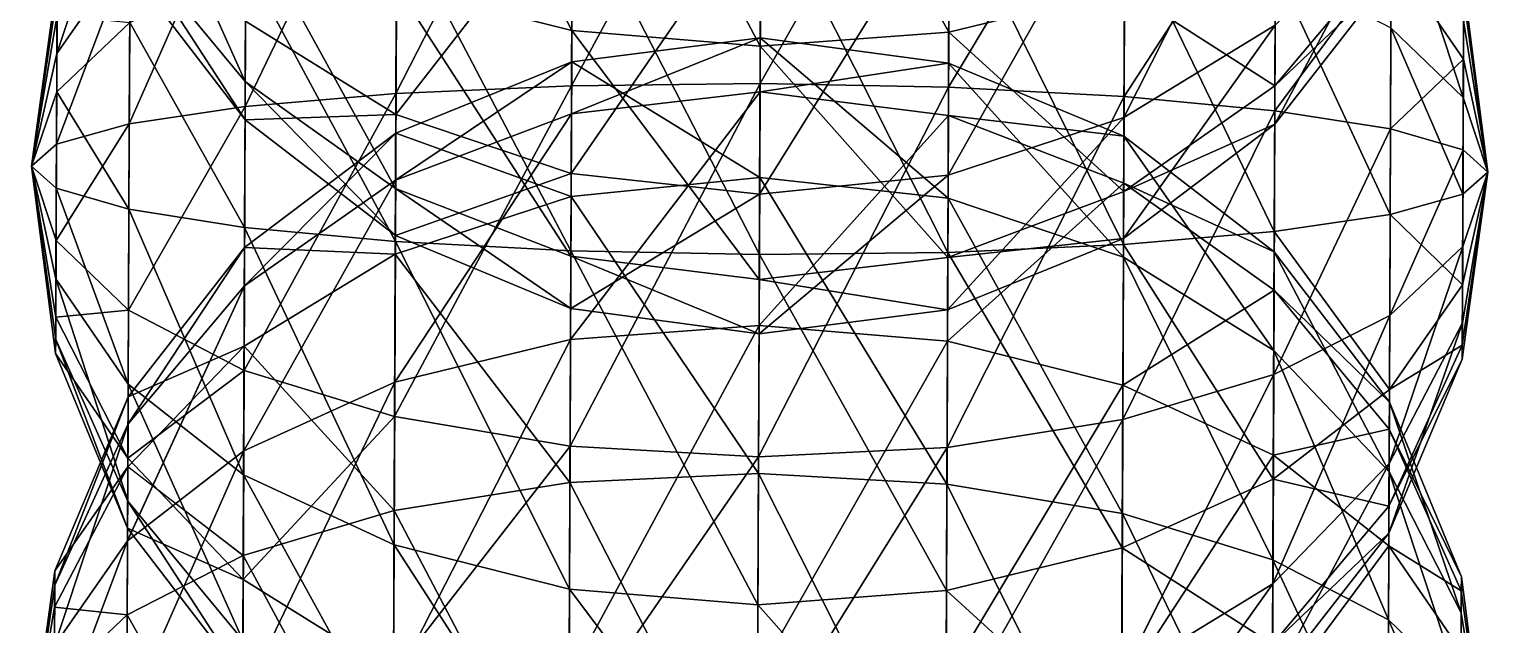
# Model space of a CAD drawing. Header units: metres. Extents: x -322 to 100, y -423 to 142.
# Drawn here: x 38.6 to 98.7, y -219.5 to -195 of the extents above; entities that cross this region are included whole.
import ezdxf

# ---------------------------------------------------------------- set-up
doc = ezdxf.new("R2010")
doc.units = ezdxf.units.M

msp = doc.modelspace()

# ---------------------------------------------------------------- linework, layer by layer
for points in [[(60.963097, -195.0545, -552.4408), (53.73506, -193.23224, -550.03906), (53.786163, -180.74011, -555.02), (53.786263, -180.74, -555.0199)], [(60.963097, -195.0545, -552.4408), (53.786163, -180.74011, -555.02), (61.020092, -181.12135, -557.9963), (61.02019, -181.12125, -557.99615)], [(68.725105, -195.69772, -553.25995), (60.963097, -195.0545, -552.4408), (61.020092, -181.12135, -557.9963), (61.02019, -181.12125, -557.99615)], [(68.725105, -195.69772, -553.25995), (61.020092, -181.12135, -557.9963), (68.78411, -181.27306, -559.0115), (68.78421, -181.27295, -559.01135)], [(76.49211, -195.11804, -552.4408), (68.725105, -195.69772, -553.25995), (68.78411, -181.27306, -559.0115), (68.78421, -181.27295, -559.01135)], [(76.49211, -195.11804, -552.4408), (68.78411, -181.27306, -559.0115), (76.5491, -181.18488, -557.9963), (76.5492, -181.18477, -557.99615)], [(83.73482, -193.35495, -550.03906), (76.49211, -195.11804, -552.4408), (76.5491, -181.18488, -557.9963), (76.5492, -181.18477, -557.99615)], [(68.77779, -182.81577, -937.23145), (61.010773, -183.39545, -938.0506), (60.953777, -197.32861, -932.4951), (60.953876, -197.3285, -932.495)], [(68.77779, -182.81577, -937.23145), (60.953777, -197.32861, -932.4951), (68.71877, -197.24043, -931.4799), (68.71887, -197.24033, -931.4798)], [(76.53979, -183.45898, -938.0506), (68.77779, -182.81577, -937.23145), (68.71877, -197.24043, -931.4799), (68.71887, -197.24033, -931.4798)], [(61.010773, -183.39545, -938.0506), (53.768074, -185.15854, -940.45233), (53.716972, -197.65067, -935.47144), (53.71707, -197.65056, -935.4713)], [(61.010773, -183.39545, -938.0506), (53.716972, -197.65067, -935.47144), (60.953777, -197.32861, -932.4951), (60.953876, -197.3285, -932.495)], [(76.53979, -183.45898, -938.0506), (68.71877, -197.24043, -931.4799), (76.48279, -197.39214, -932.4951), (76.48289, -197.39203, -932.495)], [(83.76782, -185.28125, -940.45233), (76.53979, -183.45898, -938.0506), (76.48279, -197.39214, -932.4951), (76.48289, -197.39203, -932.495)], [(53.768074, -185.15854, -940.45233), (47.543255, -187.98486, -944.27295), (47.501534, -198.18465, -940.20605), (47.501633, -198.18454, -940.20593)], [(53.768074, -185.15854, -940.45233), (47.501534, -198.18465, -940.20605), (53.716972, -197.65067, -935.47144), (53.71707, -197.65056, -935.4713)], [(83.76782, -185.28125, -940.45233), (76.48279, -197.39214, -932.4951), (83.71672, -197.77339, -935.47144), (83.71682, -197.77328, -935.4713)], [(89.96931, -188.15842, -944.27295), (83.76782, -185.28125, -940.45233), (83.71672, -197.77339, -935.47144), (83.71682, -197.77328, -935.4713)], [(89.977264, -186.21753, -509.7299), (83.75641, -188.07495, -505.34988), (83.71322, -198.6346, -513.67804), (83.71332, -198.63449, -513.6779)], [(89.977264, -186.21753, -509.7299), (83.71322, -198.6346, -513.67804), (89.94199, -194.83945, -516.5298), (89.94209, -194.83934, -516.52966)], [(42.780205, -186.87361, -955.34875), (39.756023, -193.50856, -958.20624), (39.745842, -195.99748, -955.05035), (39.74594, -195.99738, -955.05023)], [(42.780205, -186.87361, -955.34875), (39.745842, -195.99748, -955.05035), (42.760536, -191.68182, -949.2521), (42.760635, -191.68172, -949.25195)], [(47.50576, -197.1549, -537.59644), (42.76159, -191.42732, -535.14264), (42.781258, -186.61911, -541.2393), (42.781357, -186.619, -541.2392)], [(47.50576, -197.1549, -537.59644), (42.781258, -186.61911, -541.2393), (47.533577, -190.35507, -546.21844), (47.533676, -190.35497, -546.2183)], [(47.543255, -187.98486, -944.27295), (42.760536, -191.68182, -949.2521), (42.731033, -198.89417, -946.37634), (42.731133, -198.89406, -946.3762)], [(47.543255, -187.98486, -944.27295), (42.731033, -198.89417, -946.37634), (47.501534, -198.18465, -940.20605), (47.501633, -198.18454, -940.20593)], [(53.75666, -187.95224, -505.34988), (47.51594, -194.6659, -516.5298), (53.713467, -198.51189, -513.67804), (53.713566, -198.51178, -513.6779)], [(60.987186, -189.16544, -502.5965), (53.75666, -187.95224, -505.34988), (53.713467, -198.51189, -513.67804), (53.713566, -198.51178, -513.6779)], [(83.75641, -188.07495, -505.34988), (76.5162, -189.22896, -502.5965), (76.46802, -201.00671, -511.8853), (76.46812, -201.0066, -511.88522)], [(83.75641, -188.07495, -505.34988), (76.46802, -201.00671, -511.8853), (83.71322, -198.6346, -513.67804), (83.71332, -198.63449, -513.6779)], [(89.96931, -188.15842, -944.27295), (83.71672, -197.77339, -935.47144), (89.92758, -198.3582, -940.20605), (89.92768, -198.3581, -940.20593)], [(94.72163, -191.89438, -949.2521), (89.96931, -188.15842, -944.27295), (89.92758, -198.3582, -940.20605), (89.92768, -198.3581, -940.20593)], [(60.987186, -189.16544, -502.5965), (53.713467, -198.51189, -513.67804), (60.939007, -200.94319, -511.8853), (60.939106, -200.94308, -511.88522)], [(60.92596, -204.12874, -990.0503), (53.746475, -190.43854, -985.1415), (60.986683, -189.28453, -987.8949), (60.986782, -189.28442, -987.8948)], [(68.68998, -204.28044, -991.0655), (60.92596, -204.12874, -990.0503), (60.986683, -189.28453, -987.8949), (60.986782, -189.28442, -987.8948)], [(68.750046, -189.6009, -501.65738), (60.987186, -189.16544, -502.5965), (60.939007, -200.94319, -511.8853), (60.939106, -200.94308, -511.88522)], [(68.68998, -204.28044, -991.0655), (60.986683, -189.28453, -987.8949), (68.752846, -188.91258, -988.83405), (68.752945, -188.91248, -988.8339)], [(76.45497, -204.19226, -990.0503), (68.68998, -204.28044, -991.0655), (68.752846, -188.91258, -988.83405), (68.752945, -188.91248, -988.8339)], [(76.5162, -189.22896, -502.5965), (68.750046, -189.6009, -501.65738), (68.700165, -201.79414, -511.27386), (68.700264, -201.79404, -511.27377)], [(76.5162, -189.22896, -502.5965), (68.700165, -201.79414, -511.27386), (76.46802, -201.00671, -511.8853), (76.46812, -201.0066, -511.88522)], [(76.45497, -204.19226, -990.0503), (68.752846, -188.91258, -988.83405), (76.51569, -189.34805, -987.8949), (76.51579, -189.34795, -987.8948)], [(97.69445, -197.81253, -968.4061), (94.70915, -194.9428, -975.05334), (94.73409, -188.84618, -970.2451), (94.73419, -188.84607, -970.245)], [(97.69445, -197.81253, -968.4061), (94.73409, -188.84618, -970.2451), (97.70736, -194.65668, -965.9172), (97.70746, -194.65657, -965.91705)], [(68.750046, -189.6009, -501.65738), (60.939007, -200.94319, -511.8853), (68.700165, -201.79414, -511.27386), (68.700264, -201.79404, -511.27377)], [(83.69179, -203.87021, -987.074), (76.45497, -204.19226, -990.0503), (76.51569, -189.34805, -987.8949), (76.51579, -189.34795, -987.8948)], [(83.69179, -203.87021, -987.074), (76.51569, -189.34805, -987.8949), (83.74622, -190.56126, -985.1415), (83.74632, -190.56116, -985.14136)], [(94.72988, -189.87987, -520.2463), (89.94199, -194.83945, -516.5298), (89.925354, -198.90633, -526.7297), (89.92545, -198.90622, -526.72955)], [(94.72988, -189.87987, -520.2463), (89.925354, -198.90633, -526.7297), (94.71812, -192.7556, -527.4587), (94.718216, -192.7555, -527.45856)], [(53.700996, -201.56029, -539.4793), (47.50576, -197.1549, -537.59644), (47.533577, -190.35507, -546.21844), (47.533676, -190.35497, -546.2183)], [(53.69203, -203.7475, -987.074), (47.52562, -192.29596, -980.7615), (53.746475, -190.43854, -985.1415), (53.746574, -190.43843, -985.14136)], [(53.700996, -201.56029, -539.4793), (47.533577, -190.35507, -546.21844), (53.73506, -193.23224, -550.03906), (53.73516, -193.23213, -550.03894)], [(60.92596, -204.12874, -990.0503), (53.69203, -203.7475, -987.074), (53.746475, -190.43854, -985.1415), (53.746574, -190.43843, -985.14136)], [(89.90722, -203.33623, -982.33936), (83.69179, -203.87021, -987.074), (83.74622, -190.56126, -985.1415), (83.74632, -190.56116, -985.14136)], [(89.931816, -197.32846, -537.59644), (83.73482, -193.35495, -550.03906), (89.959625, -190.52863, -546.21844), (89.959724, -190.52852, -546.2183)], [(89.90722, -203.33623, -982.33936), (83.74622, -190.56126, -985.1415), (89.951675, -192.46951, -980.7615), (89.951775, -192.4694, -980.76135)], [(94.72268, -191.63988, -535.14264), (89.931816, -197.32846, -537.59644), (89.959625, -190.52863, -546.21844), (89.959724, -190.52852, -546.2183)], [(42.760536, -191.68182, -949.2521), (39.745842, -195.99748, -955.05035), (39.73057, -199.73085, -953.56177), (39.73067, -199.73074, -953.56165)], [(42.760536, -191.68182, -949.2521), (39.73057, -199.73085, -953.56177), (42.731033, -198.89417, -946.37634), (42.731133, -198.89406, -946.3762)], [(47.499306, -198.73277, -526.7297), (42.757027, -192.54303, -527.4587), (42.76159, -191.42732, -535.14264), (42.76169, -191.42722, -535.1425)], [(47.499306, -198.73277, -526.7297), (42.76159, -191.42732, -535.14264), (47.50576, -197.1549, -537.59644), (47.50586, -197.1548, -537.5963)], [(94.71812, -192.7556, -527.4587), (89.931816, -197.32846, -537.59644), (94.72268, -191.63988, -535.14264), (94.72278, -191.63977, -535.1425)], [(47.48117, -203.16267, -982.33936), (42.748062, -194.73024, -975.05334), (47.52562, -192.29596, -980.7615), (47.52572, -192.29585, -980.76135)], [(53.69203, -203.7475, -987.074), (47.48117, -203.16267, -982.33936), (47.52562, -192.29596, -980.7615), (47.52572, -192.29585, -980.76135)], [(94.72163, -191.89438, -949.2521), (89.92758, -198.3582, -940.20605), (94.69212, -199.10672, -946.37634), (94.69222, -199.10661, -946.3762)], [(97.700905, -196.23454, -955.05035), (94.72163, -191.89438, -949.2521), (94.69212, -199.10672, -946.37634), (94.69222, -199.10661, -946.3762)], [(97.71109, -193.74564, -958.20624), (94.72163, -191.89438, -949.2521), (97.700905, -196.23454, -955.05035), (97.701004, -196.23444, -955.05023)], [(47.51594, -194.6659, -516.5298), (42.757027, -192.54303, -527.4587), (47.499306, -198.73277, -526.7297), (47.499405, -198.73267, -526.72955)], [(94.67772, -202.62671, -976.16907), (89.90722, -203.33623, -982.33936), (89.951675, -192.46951, -980.7615), (89.951775, -192.4694, -980.76135)], [(94.71812, -192.7556, -527.4587), (89.925354, -198.90633, -526.7297), (89.931816, -197.32846, -537.59644), (89.931915, -197.32835, -537.5963)], [(94.67772, -202.62671, -976.16907), (89.951675, -192.46951, -980.7615), (94.70915, -194.9428, -975.05334), (94.70925, -194.94269, -975.0532)], [(39.752296, -194.41962, -965.9172), (38.704628, -200.63773, -961.2727), (39.758385, -192.93103, -962.1838), (39.758484, -192.93092, -962.18365)], [(39.758385, -192.93103, -962.1838), (38.704628, -200.63773, -961.2727), (39.756023, -193.50856, -958.20624), (39.756123, -193.50845, -958.2061)], [(39.756023, -193.50856, -958.20624), (38.704628, -200.63773, -961.2727), (39.745842, -195.99748, -955.05035), (39.74594, -195.99738, -955.05023)], [(60.9251, -204.34325, -540.66296), (53.700996, -201.56029, -539.4793), (53.73506, -193.23224, -550.03906), (53.73516, -193.23213, -550.03894)], [(60.9251, -204.34325, -540.66296), (53.73506, -193.23224, -550.03906), (60.963097, -195.0545, -552.4408), (60.963196, -195.0544, -552.4407)], [(83.700745, -201.68301, -539.4793), (76.49211, -195.11804, -552.4408), (83.73482, -193.35495, -550.03906), (83.73492, -193.35484, -550.03894)], [(89.931816, -197.32846, -537.59644), (83.700745, -201.68301, -539.4793), (83.73482, -193.35495, -550.03906), (83.73492, -193.35484, -550.03894)], [(98.704124, -200.88315, -961.2727), (97.70736, -194.65668, -965.9172), (97.71345, -193.16809, -962.1838), (97.71355, -193.16798, -962.18365)], [(98.704124, -200.88315, -961.2727), (97.71345, -193.16809, -962.1838), (97.71109, -193.74564, -958.20624), (97.71119, -193.74553, -958.2061)], [(98.704124, -200.88315, -961.2727), (97.71109, -193.74564, -958.20624), (97.700905, -196.23454, -955.05035), (97.701004, -196.23444, -955.05023)], [(39.739388, -197.57545, -968.4061), (38.704628, -200.63773, -961.2727), (39.752296, -194.41962, -965.9172), (39.752396, -194.41951, -965.91705)], [(42.748062, -194.73024, -975.05334), (39.739388, -197.57545, -968.4061), (39.752296, -194.41962, -965.9172), (39.752396, -194.41951, -965.91705)], [(53.713467, -198.51189, -513.67804), (47.51594, -194.6659, -516.5298), (47.499306, -198.73277, -526.7297), (47.499405, -198.73267, -526.72955)], [(98.704124, -200.88315, -961.2727), (97.69445, -197.81253, -968.4061), (97.70736, -194.65668, -965.9172), (97.70746, -194.65657, -965.91705)], [(97.70736, -194.65668, -965.9172), (97.70736, -194.65668, -965.9172), (97.69445, -197.81253, -968.4061), (97.69455, -197.81242, -968.406)], [(42.71663, -202.41415, -976.16907), (39.739388, -197.57545, -968.4061), (42.748062, -194.73024, -975.05334), (42.74816, -194.73013, -975.0532)], [(47.48117, -203.16267, -982.33936), (42.71663, -202.41415, -976.16907), (42.748062, -194.73024, -975.05334), (42.74816, -194.73013, -975.0532)], [(68.68577, -205.31413, -541.06665), (60.9251, -204.34325, -540.66296), (60.963097, -195.0545, -552.4408), (60.963196, -195.0544, -552.4407)], [(68.68577, -205.31413, -541.06665), (60.963097, -195.0545, -552.4408), (68.725105, -195.69772, -553.25995), (68.725204, -195.69762, -553.2598)], [(76.45412, -204.40677, -540.66296), (68.725105, -195.69772, -553.25995), (76.49211, -195.11804, -552.4408), (76.49221, -195.11794, -552.4407)], [(83.700745, -201.68301, -539.4793), (76.45412, -204.40677, -540.66296), (76.49211, -195.11804, -552.4408), (76.49221, -195.11794, -552.4407)], [(89.94199, -194.83945, -516.5298), (83.71322, -198.6346, -513.67804), (83.69284, -203.6155, -526.1702), (83.69294, -203.61539, -526.1701)], [(89.94199, -194.83945, -516.5298), (83.69284, -203.6155, -526.1702), (89.925354, -198.90633, -526.7297), (89.92545, -198.90622, -526.72955)], [(97.67818, -201.79002, -968.98364), (94.67772, -202.62671, -976.16907), (94.70915, -194.9428, -975.05334), (94.70925, -194.94269, -975.0532)], [(97.67818, -201.79002, -968.98364), (94.70915, -194.9428, -975.05334), (97.69445, -197.81253, -968.4061), (97.69455, -197.81242, -968.406)], [(68.7265, -195.35356, -796.84827), (60.95784, -196.33696, -796.72833), (60.949024, -198.49237, -781.88403), (60.949123, -198.49226, -781.8839)], [(68.7265, -195.35356, -796.84827), (60.949024, -198.49237, -781.88403), (68.71738, -197.585, -781.4803), (68.717476, -197.5849, -781.48016)], [(68.70297, -201.10501, -811.2731), (60.95784, -196.33696, -796.72833), (68.7265, -195.35356, -796.84827), (68.7266, -195.35345, -796.84814)], [(76.45412, -204.40677, -540.66296), (68.68577, -205.31413, -541.06665), (68.725105, -195.69772, -553.25995), (68.725204, -195.69762, -553.2598)], [(76.46413, -201.95595, -810.6616), (68.70297, -201.10501, -811.2731), (68.7265, -195.35356, -796.84827), (68.7266, -195.35345, -796.84814)], [(76.486855, -196.40048, -796.72833), (68.7265, -195.35356, -796.84827), (68.71738, -197.585, -781.4803), (68.717476, -197.5849, -781.48016)], [(76.46413, -201.95595, -810.6616), (68.7265, -195.35356, -796.84827), (76.486855, -196.40048, -796.72833), (76.48695, -196.40038, -796.7282)], [(39.745842, -195.99748, -955.05035), (38.704628, -200.63773, -961.2727), (39.73057, -199.73085, -953.56177), (39.73067, -199.73074, -953.56165)], [(60.95784, -196.33696, -796.72833), (53.710297, -199.28365, -796.3767), (53.702393, -201.21613, -783.0676), (53.70249, -201.21602, -783.0675)], [(60.95784, -196.33696, -796.72833), (53.702393, -201.21613, -783.0676), (60.949024, -198.49237, -781.88403), (60.949123, -198.49226, -781.8839)], [(60.935116, -201.89243, -810.6616), (53.710297, -199.28365, -796.3767), (60.95784, -196.33696, -796.72833), (60.95794, -196.33685, -796.7282)], [(68.70297, -201.10501, -811.2731), (60.935116, -201.89243, -810.6616), (60.95784, -196.33696, -796.72833), (60.95794, -196.33685, -796.7282)], [(76.486855, -196.40048, -796.72833), (68.71738, -197.585, -781.4803), (76.478035, -198.5559, -781.88403), (76.478134, -198.55579, -781.8839)], [(83.689674, -204.38725, -808.8689), (76.46413, -201.95595, -810.6616), (76.486855, -196.40048, -796.72833), (76.48695, -196.40038, -796.7282)], [(83.71005, -199.40636, -796.3767), (76.486855, -196.40048, -796.72833), (76.478035, -198.5559, -781.88403), (76.478134, -198.55579, -781.8839)], [(83.689674, -204.38725, -808.8689), (76.486855, -196.40048, -796.72833), (83.71005, -199.40636, -796.3767), (83.71015, -199.40625, -796.3766)], [(97.700905, -196.23454, -955.05035), (94.69212, -199.10672, -946.37634), (97.68564, -199.96793, -953.56177), (97.68574, -199.96782, -953.56165)], [(98.704124, -200.88315, -961.2727), (97.700905, -196.23454, -955.05035), (97.68564, -199.96793, -953.56177), (97.68574, -199.96782, -953.56165)], [(39.723118, -201.55295, -968.98364), (38.704628, -200.63773, -961.2727), (39.739388, -197.57545, -968.4061), (39.739487, -197.57535, -968.406)], [(42.71663, -202.41415, -976.16907), (39.723118, -201.55295, -968.98364), (39.739388, -197.57545, -968.4061), (39.739487, -197.57535, -968.406)], [(53.716972, -197.65067, -935.47144), (47.501534, -198.18465, -940.20605), (47.45708, -209.05136, -941.78394), (47.45718, -209.05125, -941.7838)], [(53.716972, -197.65067, -935.47144), (47.45708, -209.05136, -941.78394), (53.66253, -210.95963, -937.40393), (53.66263, -210.95952, -937.4038)], [(53.693092, -203.49278, -526.1702), (47.499306, -198.73277, -526.7297), (47.50576, -197.1549, -537.59644), (47.50586, -197.1548, -537.5963)], [(53.693092, -203.49278, -526.1702), (47.50576, -197.1549, -537.59644), (53.700996, -201.56029, -539.4793), (53.701096, -201.56018, -539.4792)], [(60.953777, -197.32861, -932.4951), (53.716972, -197.65067, -935.47144), (53.66253, -210.95963, -937.40393), (53.66263, -210.95952, -937.4038)], [(60.953777, -197.32861, -932.4951), (53.66253, -210.95963, -937.40393), (60.893055, -212.17282, -934.6505), (60.893154, -212.17271, -934.6504)], [(68.71877, -197.24043, -931.4799), (60.953777, -197.32861, -932.4951), (60.893055, -212.17282, -934.6505), (60.893154, -212.17271, -934.6504)], [(68.71877, -197.24043, -931.4799), (60.893055, -212.17282, -934.6505), (68.655914, -212.60829, -933.71136), (68.65601, -212.60818, -933.71124)], [(68.71738, -197.585, -781.4803), (60.949024, -198.49237, -781.88403), (60.911026, -207.7811, -770.10614), (60.911125, -207.78099, -770.106)], [(68.71738, -197.585, -781.4803), (60.911026, -207.7811, -770.10614), (68.67804, -207.20142, -769.287), (68.67814, -207.20131, -769.28687)], [(76.48279, -197.39214, -932.4951), (68.71877, -197.24043, -931.4799), (68.655914, -212.60829, -933.71136), (68.65601, -212.60818, -933.71124)], [(76.48279, -197.39214, -932.4951), (68.655914, -212.60829, -933.71136), (76.422066, -212.23634, -934.6505), (76.422165, -212.23624, -934.6504)], [(76.478035, -198.5559, -781.88403), (68.71738, -197.585, -781.4803), (68.67804, -207.20142, -769.287), (68.67814, -207.20131, -769.28687)], [(83.71672, -197.77339, -935.47144), (76.48279, -197.39214, -932.4951), (76.422066, -212.23634, -934.6505), (76.422165, -212.23624, -934.6504)], [(89.925354, -198.90633, -526.7297), (83.700745, -201.68301, -539.4793), (89.931816, -197.32846, -537.59644), (89.931915, -197.32835, -537.5963)], [(47.501534, -198.18465, -940.20605), (42.731033, -198.89417, -946.37634), (42.6996, -206.57808, -947.49207), (42.6997, -206.57797, -947.49194)], [(47.501534, -198.18465, -940.20605), (42.6996, -206.57808, -947.49207), (47.45708, -209.05136, -941.78394), (47.45718, -209.05125, -941.7838)], [(83.71672, -197.77339, -935.47144), (76.422066, -212.23634, -934.6505), (83.66228, -211.08234, -937.40393), (83.66238, -211.08223, -937.4038)], [(89.92758, -198.3582, -940.20605), (83.71672, -197.77339, -935.47144), (83.66228, -211.08234, -937.40393), (83.66238, -211.08223, -937.4038)], [(98.704124, -200.88315, -961.2727), (97.67818, -201.79002, -968.98364), (97.69445, -197.81253, -968.4061), (97.69455, -197.81242, -968.406)], [(42.731033, -198.89417, -946.37634), (39.73057, -199.73085, -953.56177), (39.714302, -203.70834, -954.1393), (39.7144, -203.70824, -954.13916)], [(42.731033, -198.89417, -946.37634), (39.714302, -203.70834, -954.1393), (42.6996, -206.57808, -947.49207), (42.6997, -206.57797, -947.49194)], [(53.713467, -198.51189, -513.67804), (47.499306, -198.73277, -526.7297), (53.693092, -203.49278, -526.1702), (53.69319, -203.49268, -526.1701)], [(60.949024, -198.49237, -781.88403), (53.702393, -201.21613, -783.0676), (53.668327, -209.54419, -772.5079), (53.668427, -209.54408, -772.50775)], [(60.949024, -198.49237, -781.88403), (53.668327, -209.54419, -772.5079), (60.911026, -207.7811, -770.10614), (60.911125, -207.78099, -770.106)], [(60.939007, -200.94319, -511.8853), (53.713467, -198.51189, -513.67804), (53.693092, -203.49278, -526.1702), (53.69319, -203.49268, -526.1701)], [(76.478035, -198.5559, -781.88403), (68.67804, -207.20142, -769.287), (76.44004, -207.84464, -770.10614), (76.44014, -207.84453, -770.106)], [(83.70215, -201.33885, -783.0676), (76.478035, -198.5559, -781.88403), (76.44004, -207.84464, -770.10614), (76.44014, -207.84453, -770.106)], [(83.71322, -198.6346, -513.67804), (76.46802, -201.00671, -511.8853), (76.4453, -206.56218, -525.8186), (76.4454, -206.56207, -525.8185)], [(83.71322, -198.6346, -513.67804), (76.4453, -206.56218, -525.8186), (83.69284, -203.6155, -526.1702), (83.69294, -203.61539, -526.1701)], [(83.71005, -199.40636, -796.3767), (76.478035, -198.5559, -781.88403), (83.70215, -201.33885, -783.0676), (83.70225, -201.33875, -783.0675)], [(89.92758, -198.3582, -940.20605), (83.66228, -211.08234, -937.40393), (89.88313, -209.22491, -941.78394), (89.88323, -209.22481, -941.7838)], [(89.925354, -198.90633, -526.7297), (83.69284, -203.6155, -526.1702), (83.700745, -201.68301, -539.4793), (83.70084, -201.6829, -539.4792)], [(94.69212, -199.10672, -946.37634), (89.92758, -198.3582, -940.20605), (89.88313, -209.22491, -941.78394), (89.88323, -209.22481, -941.7838)], [(53.710297, -199.28365, -796.3767), (47.47778, -203.99281, -795.81726), (47.47132, -205.57068, -784.9505), (47.47142, -205.57057, -784.9504)], [(53.710297, -199.28365, -796.3767), (47.47132, -205.57068, -784.9505), (53.702393, -201.21613, -783.0676), (53.70249, -201.21602, -783.0675)], [(53.689922, -204.26454, -808.8689), (47.47778, -203.99281, -795.81726), (53.710297, -199.28365, -796.3767), (53.710396, -199.28354, -796.3766)], [(60.935116, -201.89243, -810.6616), (53.689922, -204.26454, -808.8689), (53.710297, -199.28365, -796.3767), (53.710396, -199.28354, -796.3766)], [(89.88719, -208.23325, -806.01715), (83.689674, -204.38725, -808.8689), (83.71005, -199.40636, -796.3767), (83.71015, -199.40625, -796.3766)], [(89.90383, -204.16637, -795.81726), (83.71005, -199.40636, -796.3767), (83.70215, -201.33885, -783.0676), (83.70225, -201.33875, -783.0675)], [(89.88719, -208.23325, -806.01715), (83.71005, -199.40636, -796.3767), (89.90383, -204.16637, -795.81726), (89.90393, -204.16626, -795.81714)], [(94.69212, -199.10672, -946.37634), (89.88313, -209.22491, -941.78394), (94.66069, -206.79063, -947.49207), (94.66079, -206.79053, -947.49194)], [(97.68564, -199.96793, -953.56177), (94.69212, -199.10672, -946.37634), (94.66069, -206.79063, -947.49207), (94.66079, -206.79053, -947.49194)], [(39.73057, -199.73085, -953.56177), (38.704628, -200.63773, -961.2727), (39.714302, -203.70834, -954.1393), (39.7144, -203.70824, -954.13916)], [(97.68564, -199.96793, -953.56177), (94.66069, -206.79063, -947.49207), (97.669365, -203.94542, -954.1393), (97.669464, -203.94531, -954.13916)], [(98.704124, -200.88315, -961.2727), (97.68564, -199.96793, -953.56177), (97.669365, -203.94542, -954.1393), (97.669464, -203.94531, -954.13916)], [(39.714302, -203.70834, -954.1393), (38.704628, -200.63773, -961.2727), (39.701393, -206.8642, -956.62823), (39.701492, -206.86409, -956.6281)], [(39.701393, -206.8642, -956.62823), (38.704628, -200.63773, -961.2727), (39.695305, -208.35277, -960.36163), (39.695404, -208.35266, -960.3615)], [(39.695305, -208.35277, -960.36163), (38.704628, -200.63773, -961.2727), (39.697666, -207.77524, -964.3392), (39.697765, -207.77513, -964.33905)], [(39.697666, -207.77524, -964.3392), (38.704628, -200.63773, -961.2727), (39.707848, -205.28632, -967.49506), (39.707947, -205.28621, -967.49493)], [(39.707848, -205.28632, -967.49506), (38.704628, -200.63773, -961.2727), (39.723118, -201.55295, -968.98364), (39.723217, -201.55284, -968.9835)], [(53.702393, -201.21613, -783.0676), (47.47132, -205.57068, -784.9505), (47.44351, -212.37051, -776.3285), (47.443607, -212.3704, -776.32837)], [(53.702393, -201.21613, -783.0676), (47.44351, -212.37051, -776.3285), (53.668327, -209.54419, -772.5079), (53.668427, -209.54408, -772.50775)], [(60.939007, -200.94319, -511.8853), (53.693092, -203.49278, -526.1702), (60.916283, -206.49866, -525.8186), (60.91638, -206.49855, -525.8185)], [(68.700165, -201.79414, -511.27386), (60.939007, -200.94319, -511.8853), (60.916283, -206.49866, -525.8186), (60.91638, -206.49855, -525.8185)], [(68.6531, -213.29823, -820.8896), (60.935116, -201.89243, -810.6616), (68.70297, -201.10501, -811.2731), (68.70307, -201.1049, -811.27295)], [(76.41595, -213.7337, -819.95044), (68.6531, -213.29823, -820.8896), (68.70297, -201.10501, -811.2731), (68.70307, -201.1049, -811.27295)], [(68.70297, -201.10501, -811.2731), (68.70297, -201.10501, -811.2731), (68.6531, -213.29823, -820.8896), (68.6532, -213.29813, -820.88947)], [(76.46802, -201.00671, -511.8853), (68.700165, -201.79414, -511.27386), (68.676636, -207.54558, -525.69867), (68.676735, -207.54547, -525.69855)], [(76.46802, -201.00671, -511.8853), (68.676636, -207.54558, -525.69867), (76.4453, -206.56218, -525.8186), (76.4454, -206.56207, -525.8185)], [(76.41595, -213.7337, -819.95044), (68.70297, -201.10501, -811.2731), (76.46413, -201.95595, -810.6616), (76.464226, -201.95584, -810.6615)], [(98.704124, -200.88315, -961.2727), (97.656456, -207.10127, -956.62823), (97.65037, -208.58984, -960.36163), (97.65047, -208.58974, -960.3615)], [(98.704124, -200.88315, -961.2727), (97.65037, -208.58984, -960.36163), (97.652725, -208.01231, -964.3392), (97.652824, -208.0122, -964.33905)], [(98.704124, -200.88315, -961.2727), (97.652725, -208.01231, -964.3392), (97.66291, -205.52339, -967.49506), (97.66301, -205.52328, -967.49493)], [(98.704124, -200.88315, -961.2727), (97.669365, -203.94542, -954.1393), (97.656456, -207.10127, -956.62823), (97.656555, -207.10117, -956.6281)], [(98.704124, -200.88315, -961.2727), (97.66291, -205.52339, -967.49506), (97.67818, -201.79002, -968.98364), (97.678276, -201.78992, -968.9835)], [(42.687126, -209.6265, -973.29333), (39.707848, -205.28632, -967.49506), (39.723118, -201.55295, -968.98364), (39.723217, -201.55284, -968.9835)], [(42.687126, -209.6265, -973.29333), (39.723118, -201.55295, -968.98364), (42.71663, -202.41415, -976.16907), (42.71673, -202.41405, -976.16895)], [(60.886936, -213.67018, -819.95044), (53.689922, -204.26454, -808.8689), (60.935116, -201.89243, -810.6616), (60.935215, -201.89232, -810.6615)], [(60.916283, -206.49866, -525.8186), (53.693092, -203.49278, -526.1702), (53.700996, -201.56029, -539.4793), (53.701096, -201.56018, -539.4792)], [(60.916283, -206.49866, -525.8186), (53.700996, -201.56029, -539.4793), (60.9251, -204.34325, -540.66296), (60.925198, -204.34314, -540.66284)], [(68.6531, -213.29823, -820.8896), (60.886936, -213.67018, -819.95044), (60.935116, -201.89243, -810.6616), (60.935215, -201.89232, -810.6615)], [(60.935116, -201.89243, -810.6616), (60.935116, -201.89243, -810.6616), (60.886936, -213.67018, -819.95044), (60.887035, -213.67007, -819.9503)], [(68.700165, -201.79414, -511.27386), (60.916283, -206.49866, -525.8186), (68.676636, -207.54558, -525.69867), (68.676735, -207.54547, -525.69855)], [(83.70215, -201.33885, -783.0676), (76.44004, -207.84464, -770.10614), (83.668076, -209.6669, -772.5079), (83.668175, -209.6668, -772.50775)], [(83.69284, -203.6155, -526.1702), (76.45412, -204.40677, -540.66296), (83.700745, -201.68301, -539.4793), (83.70084, -201.6829, -539.4792)], [(89.89738, -205.74423, -784.9505), (83.70215, -201.33885, -783.0676), (83.668076, -209.6669, -772.5079), (83.668175, -209.6668, -772.50775)], [(89.90383, -204.16637, -795.81726), (83.70215, -201.33885, -783.0676), (89.89738, -205.74423, -784.9505), (89.89748, -205.74413, -784.9504)], [(97.66291, -205.52339, -967.49506), (94.67772, -202.62671, -976.16907), (97.67818, -201.79002, -968.98364), (97.678276, -201.78992, -968.9835)], [(47.439445, -213.36246, -978.27246), (42.687126, -209.6265, -973.29333), (42.71663, -202.41415, -976.16907), (42.71673, -202.41405, -976.16895)], [(47.439445, -213.36246, -978.27246), (42.71663, -202.41415, -976.16907), (47.48117, -203.16267, -982.33936), (47.48127, -203.16257, -982.33923)], [(83.64648, -214.94691, -817.197), (76.41595, -213.7337, -819.95044), (76.46413, -201.95595, -810.6616), (76.464226, -201.95584, -810.6615)], [(76.46413, -201.95595, -810.6616), (76.46413, -201.95595, -810.6616), (76.41595, -213.7337, -819.95044), (76.416046, -213.7336, -819.9503)], [(83.64648, -214.94691, -817.197), (76.46413, -201.95595, -810.6616), (83.689674, -204.38725, -808.8689), (83.68977, -204.38715, -808.8688)], [(94.64822, -209.83905, -973.29333), (89.90722, -203.33623, -982.33936), (94.67772, -202.62671, -976.16907), (94.67782, -202.6266, -976.16895)], [(97.66291, -205.52339, -967.49506), (94.64822, -209.83905, -973.29333), (94.67772, -202.62671, -976.16907), (94.67782, -202.6266, -976.16895)], [(42.6996, -206.57808, -947.49207), (39.714302, -203.70834, -954.1393), (39.701393, -206.8642, -956.62823), (39.701492, -206.86409, -956.6281)], [(53.64093, -216.23962, -982.0931), (47.439445, -213.36246, -978.27246), (47.48117, -203.16267, -982.33936), (47.48127, -203.16257, -982.33923)], [(53.64093, -216.23962, -982.0931), (47.48117, -203.16267, -982.33936), (53.69203, -203.7475, -987.074), (53.69213, -203.74739, -987.07385)], [(83.69284, -203.6155, -526.1702), (76.4453, -206.56218, -525.8186), (76.45412, -204.40677, -540.66296), (76.454216, -204.40666, -540.66284)], [(89.86549, -213.53601, -978.27246), (83.69179, -203.87021, -987.074), (89.90722, -203.33623, -982.33936), (89.90732, -203.33612, -982.33923)], [(94.64822, -209.83905, -973.29333), (89.86549, -213.53601, -978.27246), (89.90722, -203.33623, -982.33936), (89.90732, -203.33612, -982.33923)], [(47.47778, -203.99281, -795.81726), (42.68502, -210.14355, -795.08826), (42.680458, -211.25926, -787.4043), (42.680557, -211.25916, -787.4042)], [(47.47778, -203.99281, -795.81726), (42.680458, -211.25926, -787.4043), (47.47132, -205.57068, -784.9505), (47.47142, -205.57057, -784.9504)], [(47.461143, -208.0597, -806.01715), (42.68502, -210.14355, -795.08826), (47.47778, -203.99281, -795.81726), (47.47788, -203.9927, -795.81714)], [(53.689922, -204.26454, -808.8689), (47.461143, -208.0597, -806.01715), (47.47778, -203.99281, -795.81726), (47.47788, -203.9927, -795.81714)], [(53.64673, -214.82419, -817.197), (47.461143, -208.0597, -806.01715), (53.689922, -204.26454, -808.8689), (53.69002, -204.26443, -808.8688)], [(60.868965, -218.06189, -984.4948), (53.64093, -216.23962, -982.0931), (53.69203, -203.7475, -987.074), (53.69213, -203.74739, -987.07385)], [(60.886936, -213.67018, -819.95044), (53.64673, -214.82419, -817.197), (53.689922, -204.26454, -808.8689), (53.69002, -204.26443, -808.8688)], [(53.689922, -204.26454, -808.8689), (53.689922, -204.26454, -808.8689), (53.64673, -214.82419, -817.197), (53.646828, -214.82408, -817.1969)], [(60.868965, -218.06189, -984.4948), (53.69203, -203.7475, -987.074), (60.92596, -204.12874, -990.0503), (60.92606, -204.12863, -990.0502)], [(68.630974, -218.70511, -985.31396), (60.868965, -218.06189, -984.4948), (60.92596, -204.12874, -990.0503), (60.92606, -204.12863, -990.0502)], [(68.630974, -218.70511, -985.31396), (60.92596, -204.12874, -990.0503), (68.68998, -204.28044, -991.0655), (68.69008, -204.28033, -991.06537)], [(76.39798, -218.12543, -984.4948), (68.630974, -218.70511, -985.31396), (68.68998, -204.28044, -991.0655), (68.69008, -204.28033, -991.06537)], [(76.39798, -218.12543, -984.4948), (68.68998, -204.28044, -991.0655), (76.45497, -204.19226, -990.0503), (76.45507, -204.19215, -990.0502)], [(83.640686, -216.36234, -982.0931), (76.39798, -218.12543, -984.4948), (76.45497, -204.19226, -990.0503), (76.45507, -204.19215, -990.0502)], [(83.640686, -216.36234, -982.0931), (76.45497, -204.19226, -990.0503), (83.69179, -203.87021, -987.074), (83.69189, -203.8701, -987.07385)], [(89.86549, -213.53601, -978.27246), (83.640686, -216.36234, -982.0931), (83.69179, -203.87021, -987.074), (83.69189, -203.8701, -987.07385)], [(94.634346, -213.23183, -802.30066), (89.88719, -208.23325, -806.01715), (89.90383, -204.16637, -795.81726), (89.90393, -204.16626, -795.81714)], [(94.64611, -210.3561, -795.08826), (89.90383, -204.16637, -795.81726), (89.89738, -205.74423, -784.9505), (89.89748, -205.74413, -784.9504)], [(94.634346, -213.23183, -802.30066), (89.90383, -204.16637, -795.81726), (94.64611, -210.3561, -795.08826), (94.64621, -210.35599, -795.08813)], [(97.669365, -203.94542, -954.1393), (94.66069, -206.79063, -947.49207), (94.63575, -212.88725, -952.3003), (94.63585, -212.88715, -952.3002)], [(97.669365, -203.94542, -954.1393), (94.63575, -212.88725, -952.3003), (97.656456, -207.10127, -956.62823), (97.656555, -207.10117, -956.6281)], [(68.676636, -207.54558, -525.69867), (60.916283, -206.49866, -525.8186), (60.9251, -204.34325, -540.66296), (60.925198, -204.34314, -540.66284)], [(68.676636, -207.54558, -525.69867), (60.9251, -204.34325, -540.66296), (68.68577, -205.31413, -541.06665), (68.68587, -205.31403, -541.0665)], [(76.4453, -206.56218, -525.8186), (68.68577, -205.31413, -541.06665), (76.45412, -204.40677, -540.66296), (76.454216, -204.40666, -540.66284)], [(89.85193, -216.85516, -812.817), (83.64648, -214.94691, -817.197), (83.689674, -204.38725, -808.8689), (83.68977, -204.38715, -808.8688)], [(83.689674, -204.38725, -808.8689), (83.689674, -204.38725, -808.8689), (83.64648, -214.94691, -817.197), (83.646576, -214.94681, -817.1969)], [(89.85193, -216.85516, -812.817), (83.689674, -204.38725, -808.8689), (89.88719, -208.23325, -806.01715), (89.88729, -208.23314, -806.017)], [(42.667458, -214.43471, -967.19666), (39.697666, -207.77524, -964.3392), (39.707848, -205.28632, -967.49506), (39.707947, -205.28621, -967.49493)], [(42.667458, -214.43471, -967.19666), (39.707848, -205.28632, -967.49506), (42.687126, -209.6265, -973.29333), (42.687225, -209.62639, -973.2932)], [(76.4453, -206.56218, -525.8186), (68.676636, -207.54558, -525.69867), (68.68577, -205.31413, -541.06665), (68.68587, -205.31403, -541.0665)], [(97.652725, -208.01231, -964.3392), (94.64822, -209.83905, -973.29333), (97.66291, -205.52339, -967.49506), (97.66301, -205.52328, -967.49493)], [(47.47132, -205.57068, -784.9505), (42.680458, -211.25926, -787.4043), (42.66079, -216.06747, -781.3076), (42.66089, -216.06737, -781.3075)], [(47.47132, -205.57068, -784.9505), (42.66079, -216.06747, -781.3076), (47.44351, -212.37051, -776.3285), (47.443607, -212.3704, -776.32837)], [(89.89738, -205.74423, -784.9505), (83.668076, -209.6669, -772.5079), (89.86956, -212.54407, -776.3285), (89.86966, -212.54396, -776.32837)], [(94.64155, -211.47182, -787.4043), (89.89738, -205.74423, -784.9505), (89.86956, -212.54407, -776.3285), (89.86966, -212.54396, -776.32837)], [(94.64611, -210.3561, -795.08826), (89.89738, -205.74423, -784.9505), (94.64155, -211.47182, -787.4043), (94.64165, -211.47171, -787.4042)], [(42.6996, -206.57808, -947.49207), (39.701393, -206.8642, -956.62823), (42.67466, -212.6747, -952.3003), (42.67476, -212.67459, -952.3002)], [(47.45708, -209.05136, -941.78394), (42.6996, -206.57808, -947.49207), (42.67466, -212.6747, -952.3003), (42.67476, -212.67459, -952.3002)], [(42.67466, -212.6747, -952.3003), (39.701393, -206.8642, -956.62823), (39.695305, -208.35277, -960.36163), (39.695404, -208.35266, -960.3615)], [(68.67804, -207.20142, -769.287), (60.911026, -207.7811, -770.10614), (60.85403, -221.71426, -764.55066), (60.85413, -221.71416, -764.55054)], [(68.67804, -207.20142, -769.287), (60.85403, -221.71426, -764.55066), (68.619026, -221.62608, -763.53546), (68.619125, -221.62598, -763.53534)], [(76.44004, -207.84464, -770.10614), (68.67804, -207.20142, -769.287), (68.619026, -221.62608, -763.53546), (68.619125, -221.62598, -763.53534)], [(94.66069, -206.79063, -947.49207), (89.88313, -209.22491, -941.78394), (89.84786, -217.84683, -948.5838), (89.84796, -217.84673, -948.5837)], [(94.66069, -206.79063, -947.49207), (89.84786, -217.84683, -948.5838), (94.63575, -212.88725, -952.3003), (94.63585, -212.88715, -952.3002)], [(97.656456, -207.10127, -956.62823), (94.63575, -212.88725, -952.3003), (94.623985, -215.76299, -959.5127), (94.624084, -215.76288, -959.5126)], [(97.656456, -207.10127, -956.62823), (94.623985, -215.76299, -959.5127), (97.65037, -208.58984, -960.36163), (97.65047, -208.58974, -960.3615)], [(42.662895, -215.55042, -959.5127), (39.695305, -208.35277, -960.36163), (39.697666, -207.77524, -964.3392), (39.697765, -207.77513, -964.33905)], [(42.662895, -215.55042, -959.5127), (39.697666, -207.77524, -964.3392), (42.667458, -214.43471, -967.19666), (42.667557, -214.4346, -967.19653)], [(60.911026, -207.7811, -770.10614), (53.668327, -209.54419, -772.5079), (53.617226, -222.03632, -767.527), (53.617325, -222.03621, -767.52686)], [(60.911026, -207.7811, -770.10614), (53.617226, -222.03632, -767.527), (60.85403, -221.71426, -764.55066), (60.85413, -221.71416, -764.55054)], [(76.44004, -207.84464, -770.10614), (68.619026, -221.62608, -763.53546), (76.38304, -221.77779, -764.55066), (76.38314, -221.77768, -764.55054)], [(83.668076, -209.6669, -772.5079), (76.44004, -207.84464, -770.10614), (76.38304, -221.77779, -764.55066), (76.38314, -221.77768, -764.55054)], [(42.67466, -212.6747, -952.3003), (39.695305, -208.35277, -960.36163), (42.662895, -215.55042, -959.5127), (42.662994, -215.55031, -959.5126)], [(47.425873, -216.68161, -812.817), (42.673256, -213.01927, -802.30066), (47.461143, -208.0597, -806.01715), (47.461243, -208.05959, -806.017)], [(47.461143, -208.0597, -806.01715), (42.673256, -213.01927, -802.30066), (42.68502, -210.14355, -795.08826), (42.68512, -210.14345, -795.08813)], [(53.64673, -214.82419, -817.197), (47.425873, -216.68161, -812.817), (47.461143, -208.0597, -806.01715), (47.461243, -208.05959, -806.017)], [(47.461143, -208.0597, -806.01715), (47.461143, -208.0597, -806.01715), (47.425873, -216.68161, -812.817), (47.425972, -216.6815, -812.8169)], [(94.609406, -219.32845, -807.1089), (89.85193, -216.85516, -812.817), (89.88719, -208.23325, -806.01715), (89.88729, -208.23314, -806.017)], [(89.88719, -208.23325, -806.01715), (89.88719, -208.23325, -806.01715), (89.85193, -216.85516, -812.817), (89.85203, -216.85506, -812.8169)], [(94.609406, -219.32845, -807.1089), (89.88719, -208.23325, -806.01715), (94.634346, -213.23183, -802.30066), (94.634445, -213.23172, -802.30054)], [(97.65037, -208.58984, -960.36163), (94.62855, -214.64726, -967.19666), (97.652725, -208.01231, -964.3392), (97.652824, -208.0122, -964.33905)], [(97.652725, -208.01231, -964.3392), (94.62855, -214.64726, -967.19666), (94.64822, -209.83905, -973.29333), (94.648315, -209.83894, -973.2932)], [(47.45708, -209.05136, -941.78394), (42.67466, -212.6747, -952.3003), (47.42181, -217.67328, -948.5838), (47.42191, -217.67317, -948.5837)], [(53.66253, -210.95963, -937.40393), (47.45708, -209.05136, -941.78394), (47.42181, -217.67328, -948.5838), (47.42191, -217.67317, -948.5837)], [(97.65037, -208.58984, -960.36163), (94.623985, -215.76299, -959.5127), (94.62855, -214.64726, -967.19666), (94.62865, -214.64716, -967.19653)], [(47.41163, -220.1623, -969.65045), (42.667458, -214.43471, -967.19666), (42.687126, -209.6265, -973.29333), (42.687225, -209.62639, -973.2932)], [(47.41163, -220.1623, -969.65045), (42.687126, -209.6265, -973.29333), (47.439445, -213.36246, -978.27246), (47.439545, -213.36235, -978.27234)], [(53.668327, -209.54419, -772.5079), (47.44351, -212.37051, -776.3285), (47.401787, -222.5703, -772.2616), (47.401886, -222.57019, -772.2615)], [(53.668327, -209.54419, -772.5079), (47.401787, -222.5703, -772.2616), (53.617226, -222.03632, -767.527), (53.617325, -222.03621, -767.52686)], [(83.668076, -209.6669, -772.5079), (76.38304, -221.77779, -764.55066), (83.616974, -222.15904, -767.527), (83.61707, -222.15894, -767.52686)], [(89.86956, -212.54407, -776.3285), (83.668076, -209.6669, -772.5079), (83.616974, -222.15904, -767.527), (83.61707, -222.15894, -767.52686)], [(89.88313, -209.22491, -941.78394), (83.66228, -211.08234, -937.40393), (83.61909, -221.64198, -945.73206), (83.61919, -221.64188, -945.73193)], [(89.88313, -209.22491, -941.78394), (83.61909, -221.64198, -945.73206), (89.84786, -217.84683, -948.5838), (89.84796, -217.84673, -948.5837)], [(42.68502, -210.14355, -795.08826), (39.658638, -217.31668, -794.2393), (39.656277, -217.89421, -790.2618), (39.656376, -217.8941, -790.26166)], [(42.68502, -210.14355, -795.08826), (39.656277, -217.89421, -790.2618), (42.680458, -211.25926, -787.4043), (42.680557, -211.25916, -787.4042)], [(42.673256, -213.01927, -802.30066), (39.658638, -217.31668, -794.2393), (42.68502, -210.14355, -795.08826), (42.68512, -210.14345, -795.08813)], [(94.62855, -214.64726, -967.19666), (89.86549, -213.53601, -978.27246), (94.64822, -209.83905, -973.29333), (94.648315, -209.83894, -973.2932)], [(97.60761, -219.04233, -797.9727), (94.634346, -213.23183, -802.30066), (94.64611, -210.3561, -795.08826), (94.64621, -210.35599, -795.08813)], [(97.6137, -217.55374, -794.2393), (94.64611, -210.3561, -795.08826), (94.64155, -211.47182, -787.4043), (94.64165, -211.47171, -787.4042)], [(97.60761, -219.04233, -797.9727), (94.64611, -210.3561, -795.08826), (97.6137, -217.55374, -794.2393), (97.6138, -217.55363, -794.2392)], [(42.680458, -211.25926, -787.4043), (39.656277, -217.89421, -790.2618), (39.646095, -220.38313, -787.1059), (39.646194, -220.38303, -787.1058)], [(42.680458, -211.25926, -787.4043), (39.646095, -220.38313, -787.1059), (42.66079, -216.06747, -781.3076), (42.66089, -216.06737, -781.3075)], [(53.66253, -210.95963, -937.40393), (47.42181, -217.67328, -948.5838), (53.619335, -221.51927, -945.73206), (53.619434, -221.51917, -945.73193)], [(60.893055, -212.17282, -934.6505), (53.66253, -210.95963, -937.40393), (53.619335, -221.51927, -945.73206), (53.619434, -221.51917, -945.73193)], [(83.66228, -211.08234, -937.40393), (76.422066, -212.23634, -934.6505), (76.373886, -224.0141, -943.93933), (76.373985, -224.01399, -943.9392)], [(83.66228, -211.08234, -937.40393), (76.373886, -224.0141, -943.93933), (83.61909, -221.64198, -945.73206), (83.61919, -221.64188, -945.73193)], [(94.64155, -211.47182, -787.4043), (89.86956, -212.54407, -776.3285), (94.62188, -216.28003, -781.3076), (94.62198, -216.27992, -781.3075)], [(97.61134, -218.13129, -790.2618), (94.64155, -211.47182, -787.4043), (94.62188, -216.28003, -781.3076), (94.62198, -216.27992, -781.3075)], [(97.6137, -217.55374, -794.2393), (94.64155, -211.47182, -787.4043), (97.61134, -218.13129, -790.2618), (97.61144, -218.13118, -790.26166)], [(47.44351, -212.37051, -776.3285), (42.66079, -216.06747, -781.3076), (42.631287, -223.27982, -778.4319), (42.631386, -223.27971, -778.43176)], [(47.44351, -212.37051, -776.3285), (42.631287, -223.27982, -778.4319), (47.401787, -222.5703, -772.2616), (47.401886, -222.57019, -772.2615)], [(47.42181, -217.67328, -948.5838), (42.67466, -212.6747, -952.3003), (42.662895, -215.55042, -959.5127), (42.662994, -215.55031, -959.5126)], [(60.893055, -212.17282, -934.6505), (53.619335, -221.51927, -945.73206), (60.844875, -223.95058, -943.93933), (60.844975, -223.95047, -943.9392)], [(68.655914, -212.60829, -933.71136), (60.893055, -212.17282, -934.6505), (60.844875, -223.95058, -943.93933), (60.844975, -223.95047, -943.9392)], [(68.655914, -212.60829, -933.71136), (60.844875, -223.95058, -943.93933), (68.60603, -224.80153, -943.3279), (68.60613, -224.80142, -943.32776)], [(76.422066, -212.23634, -934.6505), (68.655914, -212.60829, -933.71136), (68.60603, -224.80153, -943.3279), (68.60613, -224.80142, -943.32776)], [(76.422066, -212.23634, -934.6505), (68.60603, -224.80153, -943.3279), (76.373886, -224.0141, -943.93933), (76.373985, -224.01399, -943.9392)], [(89.86956, -212.54407, -776.3285), (83.616974, -222.15904, -767.527), (89.827835, -222.74385, -772.2616), (89.827934, -222.74374, -772.2615)], [(94.62188, -216.28003, -781.3076), (89.86956, -212.54407, -776.3285), (89.827835, -222.74385, -772.2616), (89.827934, -222.74374, -772.2615)], [(42.648315, -219.11589, -807.1089), (39.65255, -218.80527, -797.9727), (42.673256, -213.01927, -802.30066), (42.673355, -213.01917, -802.30054)], [(42.673256, -213.01927, -802.30066), (39.65255, -218.80527, -797.9727), (39.658638, -217.31668, -794.2393), (39.658737, -217.31657, -794.2392)], [(47.425873, -216.68161, -812.817), (42.648315, -219.11589, -807.1089), (42.673256, -213.01927, -802.30066), (42.673355, -213.01917, -802.30054)], [(42.673256, -213.01927, -802.30066), (42.673256, -213.01927, -802.30066), (42.648315, -219.11589, -807.1089), (42.648415, -219.11578, -807.10876)], [(68.59023, -228.66609, -823.12103), (60.886936, -213.67018, -819.95044), (68.6531, -213.29823, -820.8896), (68.6532, -213.29813, -820.88947)], [(76.355225, -228.57791, -822.10583), (68.59023, -228.66609, -823.12103), (68.6531, -213.29823, -820.8896), (68.6532, -213.29813, -820.88947)], [(76.355225, -228.57791, -822.10583), (68.6531, -213.29823, -820.8896), (76.41595, -213.7337, -819.95044), (76.416046, -213.7336, -819.9503)], [(94.63575, -212.88725, -952.3003), (89.84786, -217.84683, -948.5838), (89.83122, -221.91371, -958.7837), (89.83132, -221.9136, -958.78357)], [(94.63575, -212.88725, -952.3003), (89.83122, -221.91371, -958.7837), (94.623985, -215.76299, -959.5127), (94.624084, -215.76288, -959.5126)], [(97.5947, -222.19818, -800.4617), (94.609406, -219.32845, -807.1089), (94.634346, -213.23183, -802.30066), (94.634445, -213.23172, -802.30054)], [(94.634346, -213.23183, -802.30066), (94.634346, -213.23183, -802.30066), (94.609406, -219.32845, -807.1089), (94.609505, -219.32834, -807.10876)], [(97.5947, -222.19818, -800.4617), (94.634346, -213.23183, -802.30066), (97.60761, -219.04233, -797.9727), (97.60771, -219.04222, -797.9726)], [(53.606865, -224.56767, -971.5333), (47.41163, -220.1623, -969.65045), (47.439445, -213.36246, -978.27246), (47.439545, -213.36235, -978.27234)], [(53.606865, -224.56767, -971.5333), (47.439445, -213.36246, -978.27246), (53.64093, -216.23962, -982.0931), (53.64103, -216.23952, -982.09296)], [(60.826214, -228.51439, -822.10583), (53.64673, -214.82419, -817.197), (60.886936, -213.67018, -819.95044), (60.887035, -213.67007, -819.9503)], [(68.59023, -228.66609, -823.12103), (60.826214, -228.51439, -822.10583), (60.886936, -213.67018, -819.95044), (60.887035, -213.67007, -819.9503)], [(83.59204, -228.25586, -819.1295), (76.355225, -228.57791, -822.10583), (76.41595, -213.7337, -819.95044), (76.416046, -213.7336, -819.9503)], [(83.59204, -228.25586, -819.1295), (76.41595, -213.7337, -819.95044), (83.64648, -214.94691, -817.197), (83.646576, -214.94681, -817.1969)], [(89.837685, -220.33585, -969.65045), (83.640686, -216.36234, -982.0931), (89.86549, -213.53601, -978.27246), (89.86559, -213.5359, -978.27234)], [(94.62855, -214.64726, -967.19666), (89.837685, -220.33585, -969.65045), (89.86549, -213.53601, -978.27246), (89.86559, -213.5359, -978.27234)], [(47.405174, -221.74016, -958.7837), (42.662895, -215.55042, -959.5127), (42.667458, -214.43471, -967.19666), (42.667557, -214.4346, -967.19653)], [(47.405174, -221.74016, -958.7837), (42.667458, -214.43471, -967.19666), (47.41163, -220.1623, -969.65045), (47.411728, -220.16219, -969.6503)], [(53.592285, -228.13315, -819.1295), (47.425873, -216.68161, -812.817), (53.64673, -214.82419, -817.197), (53.646828, -214.82408, -817.1969)], [(60.826214, -228.51439, -822.10583), (53.592285, -228.13315, -819.1295), (53.64673, -214.82419, -817.197), (53.646828, -214.82408, -817.1969)], [(89.80747, -227.72188, -814.3949), (83.59204, -228.25586, -819.1295), (83.64648, -214.94691, -817.197), (83.646576, -214.94681, -817.1969)], [(89.80747, -227.72188, -814.3949), (83.64648, -214.94691, -817.197), (89.85193, -216.85516, -812.817), (89.85203, -216.85506, -812.8169)], [(94.623985, -215.76299, -959.5127), (89.837685, -220.33585, -969.65045), (94.62855, -214.64726, -967.19666), (94.62865, -214.64716, -967.19653)], [(47.42181, -217.67328, -948.5838), (42.662895, -215.55042, -959.5127), (47.405174, -221.74016, -958.7837), (47.405273, -221.74005, -958.78357)], [(42.66079, -216.06747, -781.3076), (39.646095, -220.38313, -787.1059), (39.630825, -224.1165, -785.6173), (39.630924, -224.1164, -785.6172)], [(42.66079, -216.06747, -781.3076), (39.630825, -224.1165, -785.6173), (42.631287, -223.27982, -778.4319), (42.631386, -223.27971, -778.43176)], [(60.830967, -227.35063, -972.717), (53.606865, -224.56767, -971.5333), (53.64093, -216.23962, -982.0931), (53.64103, -216.23952, -982.09296)], [(60.830967, -227.35063, -972.717), (53.64093, -216.23962, -982.0931), (60.868965, -218.06189, -984.4948), (60.869064, -218.06178, -984.4947)], [(94.62188, -216.28003, -781.3076), (89.827835, -222.74385, -772.2616), (94.59238, -223.49237, -778.4319), (94.592476, -223.49226, -778.43176)], [(94.623985, -215.76299, -959.5127), (89.83122, -221.91371, -958.7837), (89.837685, -220.33585, -969.65045), (89.83778, -220.33574, -969.6503)], [(97.60116, -220.6202, -787.1059), (94.62188, -216.28003, -781.3076), (94.59238, -223.49237, -778.4319), (94.592476, -223.49226, -778.43176)], [(97.61134, -218.13129, -790.2618), (94.62188, -216.28003, -781.3076), (97.60116, -220.6202, -787.1059), (97.60126, -220.62009, -787.1058)], [(47.381424, -227.54832, -814.3949), (42.648315, -219.11589, -807.1089), (47.425873, -216.68161, -812.817), (47.425972, -216.6815, -812.8169)], [(53.592285, -228.13315, -819.1295), (47.381424, -227.54832, -814.3949), (47.425873, -216.68161, -812.817), (47.425972, -216.6815, -812.8169)], [(83.60661, -224.6904, -971.5333), (76.39798, -218.12543, -984.4948), (83.640686, -216.36234, -982.0931), (83.640785, -216.36223, -982.09296)], [(89.837685, -220.33585, -969.65045), (83.60661, -224.6904, -971.5333), (83.640686, -216.36234, -982.0931), (83.640785, -216.36223, -982.09296)], [(94.57797, -227.01236, -808.2246), (89.80747, -227.72188, -814.3949), (89.85193, -216.85516, -812.817), (89.85203, -216.85506, -812.8169)], [(94.57797, -227.01236, -808.2246), (89.85193, -216.85516, -812.817), (94.609406, -219.32845, -807.1089), (94.609505, -219.32834, -807.10876)], [(39.65255, -218.80527, -797.9727), (38.60488, -225.02338, -793.32825), (39.658638, -217.31668, -794.2393), (39.658737, -217.31657, -794.2392)], [(39.658638, -217.31668, -794.2393), (38.60488, -225.02338, -793.32825), (39.656277, -217.89421, -790.2618), (39.656376, -217.8941, -790.26166)], [(98.60438, -225.2688, -793.32825), (97.60761, -219.04233, -797.9727), (97.6137, -217.55374, -794.2393), (97.6138, -217.55363, -794.2392)], [(98.60438, -225.2688, -793.32825), (97.6137, -217.55374, -794.2393), (97.61134, -218.13129, -790.2618), (97.61144, -218.13118, -790.26166)], [(39.656277, -217.89421, -790.2618), (38.60488, -225.02338, -793.32825), (39.646095, -220.38313, -787.1059), (39.646194, -220.38303, -787.1058)], [(53.619335, -221.51927, -945.73206), (47.42181, -217.67328, -948.5838), (47.405174, -221.74016, -958.7837), (47.405273, -221.74005, -958.78357)], [(68.59164, -228.32152, -973.12067), (60.830967, -227.35063, -972.717), (60.868965, -218.06189, -984.4948), (60.869064, -218.06178, -984.4947)], [(68.59164, -228.32152, -973.12067), (60.868965, -218.06189, -984.4948), (68.630974, -218.70511, -985.31396), (68.63107, -218.705, -985.31384)], [(76.359985, -227.41415, -972.717), (68.630974, -218.70511, -985.31396), (76.39798, -218.12543, -984.4948), (76.39808, -218.12532, -984.4947)], [(83.60661, -224.6904, -971.5333), (76.359985, -227.41415, -972.717), (76.39798, -218.12543, -984.4948), (76.39808, -218.12532, -984.4947)], [(89.84786, -217.84683, -948.5838), (83.61909, -221.64198, -945.73206), (83.59871, -226.62288, -958.22424), (83.59881, -226.62277, -958.2241)], [(89.84786, -217.84683, -948.5838), (83.59871, -226.62288, -958.22424), (89.83122, -221.91371, -958.7837), (89.83132, -221.9136, -958.78357)], [(98.60438, -225.2688, -793.32825), (97.61134, -218.13129, -790.2618), (97.60116, -220.6202, -787.1059), (97.60126, -220.62009, -787.1058)], [(76.359985, -227.41415, -972.717), (68.59164, -228.32152, -973.12067), (68.630974, -218.70511, -985.31396), (68.63107, -218.705, -985.31384)], [(39.63964, -221.9611, -800.4617), (38.60488, -225.02338, -793.32825), (39.65255, -218.80527, -797.9727), (39.65265, -218.80516, -797.9726)], [(42.648315, -219.11589, -807.1089), (39.63964, -221.9611, -800.4617), (39.65255, -218.80527, -797.9727), (39.65265, -218.80516, -797.9726)], [(42.616882, -226.7998, -808.2246), (39.63964, -221.9611, -800.4617), (42.648315, -219.11589, -807.1089), (42.648415, -219.11578, -807.10876)], [(47.381424, -227.54832, -814.3949), (42.616882, -226.7998, -808.2246), (42.648315, -219.11589, -807.1089), (42.648415, -219.11578, -807.10876)], [(97.57843, -226.17567, -801.0392), (94.57797, -227.01236, -808.2246), (94.609406, -219.32845, -807.1089), (94.609505, -219.32834, -807.10876)], [(97.57843, -226.17567, -801.0392), (94.609406, -219.32845, -807.1089), (97.5947, -222.19818, -800.4617), (97.5948, -222.19807, -800.46155)], [(98.60438, -225.2688, -793.32825), (97.5947, -222.19818, -800.4617), (97.60761, -219.04233, -797.9727), (97.60771, -219.04222, -797.9726)], [(97.60761, -219.04233, -797.9727), (97.60761, -219.04233, -797.9727), (97.5947, -222.19818, -800.4617), (97.5948, -222.19807, -800.46155)]]:
    msp.add_3dface(points)

doc.saveas('drawing.dxf')
